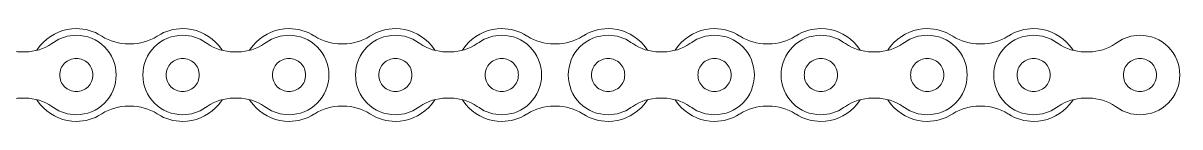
# Model space of a CAD drawing. Header units: millimetres. Extents: x 1246 to 16959, y -13818 to -1371.
# Drawn here: x 13620.7 to 13758.8, y -1505.6 to -1494.4 of the extents above; entities that cross this region are included whole.
import ezdxf

# ---------------------------------------------------------------- set-up
doc = ezdxf.new("R2010")
doc.units = ezdxf.units.MM
doc.header["$LTSCALE"] = 50
doc.layers.add('pio-Roller Chain - Linear', color=7, linetype='Continuous', lineweight=5)

# ---------------------------------------------------------------- blocks, each defined once
blk = doc.blocks.new('obj-04')
at = {"color": 255, "linetype": 'Continuous', "lineweight": 5, "transparency": 33554687}
for points in [[(121.44, 0), (121.55, 1.08), (121.87, 2.13), (122.38, 3.09), (123.07, 3.93), (123.91, 4.62), (124.87, 5.13), (125.92, 5.45), (127, 5.56), (127.39, 5.54), (127.78, 5.5), (128.16, 5.43), (128.54, 5.34), (128.91, 5.22), (129.28, 5.07), (129.63, 4.9), (129.96, 4.7), (130.06, 4.64), (130.42, 4.43), (130.8, 4.24), (131.19, 4.09), (131.58, 3.96), (131.99, 3.85), (132.4, 3.78), (132.82, 3.74), (133.24, 3.72), (133.35, 3.72), (133.46, 3.72), (133.88, 3.74), (134.3, 3.78), (134.71, 3.85), (135.12, 3.96), (135.51, 4.09), (135.9, 4.24), (136.28, 4.43), (136.64, 4.64), (136.74, 4.7), (137.07, 4.9), (137.42, 5.07), (137.79, 5.22), (138.16, 5.34), (138.54, 5.43), (138.92, 5.5), (139.31, 5.54), (139.7, 5.56), (140.78, 5.45), (141.83, 5.13), (142.79, 4.62), (143.63, 3.93), (144.32, 3.09), (144.83, 2.13), (145.15, 1.08), (145.26, 0), (145.15, -1.08), (144.83, -2.13), (144.32, -3.09), (143.63, -3.93), (142.79, -4.62), (141.83, -5.13), (140.78, -5.45), (139.7, -5.56), (139.31, -5.54), (138.92, -5.5), (138.54, -5.43), (138.16, -5.34), (137.79, -5.22), (137.42, -5.07), (137.07, -4.9), (136.74, -4.7), (136.64, -4.64), (136.28, -4.43), (135.9, -4.24), (135.51, -4.09), (135.12, -3.96), (134.71, -3.85), (134.3, -3.78), (133.88, -3.74), (133.46, -3.72), (133.35, -3.72), (133.24, -3.72), (132.82, -3.74), (132.4, -3.78), (131.99, -3.85), (131.58, -3.96), (131.19, -4.09), (130.8, -4.24), (130.42, -4.43), (130.06, -4.64), (129.96, -4.7), (129.63, -4.9), (129.28, -5.07), (128.91, -5.22), (128.54, -5.34), (128.16, -5.43), (127.78, -5.5), (127.39, -5.54), (127, -5.56), (125.92, -5.45), (124.87, -5.13), (123.91, -4.62), (123.07, -3.93), (122.38, -3.09), (121.87, -2.13), (121.55, -1.08)], [(146.84, 0), (146.95, 1.08), (147.27, 2.13), (147.78, 3.09), (148.47, 3.93), (149.31, 4.62), (150.27, 5.13), (151.32, 5.45), (152.4, 5.56), (152.79, 5.54), (153.18, 5.5), (153.56, 5.43), (153.94, 5.34), (154.31, 5.22), (154.68, 5.07), (155.03, 4.9), (155.36, 4.7), (155.46, 4.64), (155.82, 4.43), (156.2, 4.24), (156.59, 4.09), (156.98, 3.96), (157.39, 3.85), (157.8, 3.78), (158.22, 3.74), (158.64, 3.72), (158.75, 3.72), (158.86, 3.72), (159.28, 3.74), (159.7, 3.78), (160.11, 3.85), (160.52, 3.96), (160.91, 4.09), (161.3, 4.24), (161.68, 4.43), (162.04, 4.64), (162.14, 4.7), (162.47, 4.9), (162.82, 5.07), (163.19, 5.22), (163.56, 5.34), (163.94, 5.43), (164.32, 5.5), (164.71, 5.54), (165.1, 5.56), (166.18, 5.45), (167.23, 5.13), (168.19, 4.62), (169.03, 3.93), (169.72, 3.09), (170.23, 2.13), (170.55, 1.08), (170.66, 0), (170.55, -1.08), (170.23, -2.13), (169.72, -3.09), (169.03, -3.93), (168.19, -4.62), (167.23, -5.13), (166.18, -5.45), (165.1, -5.56), (164.71, -5.54), (164.32, -5.5), (163.94, -5.43), (163.56, -5.34), (163.19, -5.22), (162.82, -5.07), (162.47, -4.9), (162.14, -4.7), (162.04, -4.64), (161.68, -4.43), (161.3, -4.24), (160.91, -4.09), (160.52, -3.96), (160.11, -3.85), (159.7, -3.78), (159.28, -3.74), (158.86, -3.72), (158.75, -3.72), (158.64, -3.72), (158.22, -3.74), (157.8, -3.78), (157.39, -3.85), (156.98, -3.96), (156.59, -4.09), (156.2, -4.24), (155.82, -4.43), (155.46, -4.64), (155.36, -4.7), (155.03, -4.9), (154.68, -5.07), (154.31, -5.22), (153.94, -5.34), (153.56, -5.43), (153.18, -5.5), (152.79, -5.54), (152.4, -5.56), (151.32, -5.45), (150.27, -5.13), (149.31, -4.62), (148.47, -3.93), (147.78, -3.09), (147.27, -2.13), (146.95, -1.08)], [(172.24, 0), (172.35, 1.08), (172.67, 2.13), (173.18, 3.09), (173.87, 3.93), (174.71, 4.62), (175.67, 5.13), (176.72, 5.45), (177.8, 5.56), (178.19, 5.54), (178.58, 5.5), (178.96, 5.43), (179.34, 5.34), (179.71, 5.22), (180.08, 5.07), (180.43, 4.9), (180.76, 4.7), (180.86, 4.64), (181.22, 4.43), (181.6, 4.24), (181.99, 4.09), (182.38, 3.96), (182.79, 3.85), (183.2, 3.78), (183.62, 3.74), (184.04, 3.72), (184.15, 3.72), (184.26, 3.72), (184.68, 3.74), (185.1, 3.78), (185.51, 3.85), (185.92, 3.96), (186.31, 4.09), (186.7, 4.24), (187.08, 4.43), (187.44, 4.64), (187.54, 4.7), (187.87, 4.9), (188.22, 5.07), (188.59, 5.22), (188.96, 5.34), (189.34, 5.43), (189.72, 5.5), (190.11, 5.54), (190.5, 5.56), (191.58, 5.45), (192.63, 5.13), (193.59, 4.62), (194.43, 3.93), (195.12, 3.09), (195.63, 2.13), (195.95, 1.08), (196.06, 0), (195.95, -1.08), (195.63, -2.13), (195.12, -3.09), (194.43, -3.93), (193.59, -4.62), (192.63, -5.13), (191.58, -5.45), (190.5, -5.56), (190.11, -5.54), (189.72, -5.5), (189.34, -5.43), (188.96, -5.34), (188.59, -5.22), (188.22, -5.07), (187.87, -4.9), (187.54, -4.7), (187.44, -4.64), (187.08, -4.43), (186.7, -4.24), (186.31, -4.09), (185.92, -3.96), (185.51, -3.85), (185.1, -3.78), (184.68, -3.74), (184.26, -3.72), (184.15, -3.72), (184.04, -3.72), (183.62, -3.74), (183.2, -3.78), (182.79, -3.85), (182.38, -3.96), (181.99, -4.09), (181.6, -4.24), (181.22, -4.43), (180.86, -4.64), (180.76, -4.7), (180.43, -4.9), (180.08, -5.07), (179.71, -5.22), (179.34, -5.34), (178.96, -5.43), (178.58, -5.5), (178.19, -5.54), (177.8, -5.56), (176.72, -5.45), (175.67, -5.13), (174.71, -4.62), (173.87, -3.93), (173.18, -3.09), (172.67, -2.13), (172.35, -1.08)], [(197.64, 0), (197.75, 1.08), (198.07, 2.13), (198.58, 3.09), (199.27, 3.93), (200.11, 4.62), (201.07, 5.13), (202.12, 5.45), (203.2, 5.56), (203.59, 5.54), (203.98, 5.5), (204.36, 5.43), (204.74, 5.34), (205.11, 5.22), (205.48, 5.07), (205.83, 4.9), (206.16, 4.7), (206.26, 4.64), (206.62, 4.43), (207, 4.24), (207.39, 4.09), (207.78, 3.96), (208.19, 3.85), (208.6, 3.78), (209.02, 3.74), (209.44, 3.72), (209.55, 3.72), (209.66, 3.72), (210.08, 3.74), (210.5, 3.78), (210.91, 3.85), (211.32, 3.96), (211.71, 4.09), (212.1, 4.24), (212.48, 4.43), (212.84, 4.64), (212.94, 4.7), (213.27, 4.9), (213.62, 5.07), (213.99, 5.22), (214.36, 5.34), (214.74, 5.43), (215.12, 5.5), (215.51, 5.54), (215.9, 5.56), (216.98, 5.45), (218.03, 5.13), (218.99, 4.62), (219.83, 3.93), (220.52, 3.09), (221.03, 2.13), (221.35, 1.08), (221.46, 0), (221.35, -1.08), (221.03, -2.13), (220.52, -3.09), (219.83, -3.93), (218.99, -4.62), (218.03, -5.13), (216.98, -5.45), (215.9, -5.56), (215.51, -5.54), (215.12, -5.5), (214.74, -5.43), (214.36, -5.34), (213.99, -5.22), (213.62, -5.07), (213.27, -4.9), (212.94, -4.7), (212.84, -4.64), (212.48, -4.43), (212.1, -4.24), (211.71, -4.09), (211.32, -3.96), (210.91, -3.85), (210.5, -3.78), (210.08, -3.74), (209.66, -3.72), (209.55, -3.72), (209.44, -3.72), (209.02, -3.74), (208.6, -3.78), (208.19, -3.85), (207.78, -3.96), (207.39, -4.09), (207, -4.24), (206.62, -4.43), (206.26, -4.64), (206.16, -4.7), (205.83, -4.9), (205.48, -5.07), (205.11, -5.22), (204.74, -5.34), (204.36, -5.43), (203.98, -5.5), (203.59, -5.54), (203.2, -5.56), (202.12, -5.45), (201.07, -5.13), (200.11, -4.62), (199.27, -3.93), (198.58, -3.09), (198.07, -2.13), (197.75, -1.08)], [(223.04, 0), (223.15, 1.08), (223.47, 2.13), (223.98, 3.09), (224.67, 3.93), (225.51, 4.62), (226.47, 5.13), (227.52, 5.45), (228.6, 5.56), (228.99, 5.54), (229.38, 5.5), (229.76, 5.43), (230.14, 5.34), (230.51, 5.22), (230.88, 5.07), (231.23, 4.9), (231.56, 4.7), (231.66, 4.64), (232.02, 4.43), (232.4, 4.24), (232.79, 4.09), (233.18, 3.96), (233.59, 3.85), (234, 3.78), (234.42, 3.74), (234.84, 3.72), (234.95, 3.72), (235.06, 3.72), (235.48, 3.74), (235.9, 3.78), (236.31, 3.85), (236.72, 3.96), (237.11, 4.09), (237.5, 4.24), (237.88, 4.43), (238.24, 4.64), (238.34, 4.7), (238.67, 4.9), (239.02, 5.07), (239.39, 5.22), (239.76, 5.34), (240.14, 5.43), (240.52, 5.5), (240.91, 5.54), (241.3, 5.56), (242.38, 5.45), (243.43, 5.13), (244.39, 4.62), (245.23, 3.93), (245.92, 3.09), (246.43, 2.13), (246.75, 1.08), (246.86, 0), (246.75, -1.08), (246.43, -2.13), (245.92, -3.09), (245.23, -3.93), (244.39, -4.62), (243.43, -5.13), (242.38, -5.45), (241.3, -5.56), (240.91, -5.54), (240.52, -5.5), (240.14, -5.43), (239.76, -5.34), (239.39, -5.22), (239.02, -5.07), (238.67, -4.9), (238.34, -4.7), (238.24, -4.64), (237.88, -4.43), (237.5, -4.24), (237.11, -4.09), (236.72, -3.96), (236.31, -3.85), (235.9, -3.78), (235.48, -3.74), (235.06, -3.72), (234.95, -3.72), (234.84, -3.72), (234.42, -3.74), (234, -3.78), (233.59, -3.85), (233.18, -3.96), (232.79, -4.09), (232.4, -4.24), (232.02, -4.43), (231.66, -4.64), (231.56, -4.7), (231.23, -4.9), (230.88, -5.07), (230.51, -5.22), (230.14, -5.34), (229.76, -5.43), (229.38, -5.5), (228.99, -5.54), (228.6, -5.56), (227.52, -5.45), (226.47, -5.13), (225.51, -4.62), (224.67, -3.93), (223.98, -3.09), (223.47, -2.13), (223.15, -1.08)]]:
    blk.add_wipeout(points, dxfattribs=at).dxf.layer = 'pio-Roller Chain - Linear'
at = {"layer": 'pio-Roller Chain - Linear', "color": 7, "linetype": 'Continuous', "lineweight": 5, "transparency": 33554687, "flags": 128}
for points in [[(121.44, 0, -0.414214), (127, 5.56, -0.141569), (129.96, 4.7), (130.06, 4.64, 0.141569), (133.24, 3.72), (133.46, 3.72, 0.141569), (136.64, 4.64), (136.74, 4.7, -0.141569), (139.7, 5.56, -0.414214), (145.26, 0, -0.414214), (139.7, -5.56, -0.141569), (136.74, -4.7), (136.64, -4.64, 0.141569), (133.46, -3.72), (133.24, -3.72, 0.141569), (130.06, -4.64), (129.96, -4.7, -0.141569), (127, -5.56, -0.414214)], [(146.84, 0, -0.414214), (152.4, 5.56, -0.141569), (155.36, 4.7), (155.46, 4.64, 0.141569), (158.64, 3.72), (158.86, 3.72, 0.141569), (162.04, 4.64), (162.14, 4.7, -0.141569), (165.1, 5.56, -0.414214), (170.66, 0, -0.414214), (165.1, -5.56, -0.141569), (162.14, -4.7), (162.04, -4.64, 0.141569), (158.86, -3.72), (158.64, -3.72, 0.141569), (155.46, -4.64), (155.36, -4.7, -0.141569), (152.4, -5.56, -0.414214)], [(172.24, 0, -0.414214), (177.8, 5.56, -0.141569), (180.76, 4.7), (180.86, 4.64, 0.141569), (184.04, 3.72), (184.26, 3.72, 0.141569), (187.44, 4.64), (187.54, 4.7, -0.141569), (190.5, 5.56, -0.414214), (196.06, 0, -0.414214), (190.5, -5.56, -0.141569), (187.54, -4.7), (187.44, -4.64, 0.141569), (184.26, -3.72), (184.04, -3.72, 0.141569), (180.86, -4.64), (180.76, -4.7, -0.141569), (177.8, -5.56, -0.414214)], [(197.64, 0, -0.414214), (203.2, 5.56, -0.141569), (206.16, 4.7), (206.26, 4.64, 0.141569), (209.44, 3.72), (209.66, 3.72, 0.141569), (212.84, 4.64), (212.94, 4.7, -0.141569), (215.9, 5.56, -0.414214), (221.46, 0, -0.414214), (215.9, -5.56, -0.141569), (212.94, -4.7), (212.84, -4.64, 0.141569), (209.66, -3.72), (209.44, -3.72, 0.141569), (206.26, -4.64), (206.16, -4.7, -0.141569), (203.2, -5.56, -0.414214)], [(223.04, 0, -0.414214), (228.6, 5.56, -0.141569), (231.56, 4.7), (231.66, 4.64, 0.141569), (234.84, 3.72), (235.06, 3.72, 0.141569), (238.24, 4.64), (238.34, 4.7, -0.141569), (241.3, 5.56, -0.414214), (246.86, 0, -0.414214), (241.3, -5.56, -0.141569), (238.34, -4.7), (238.24, -4.64, 0.141569), (235.06, -3.72), (234.84, -3.72, 0.141569), (231.66, -4.64), (231.56, -4.7, -0.141569), (228.6, -5.56, -0.414214)]]:
    blk.add_lwpolyline(points, format="xyb", close=True, dxfattribs=at)
at = {"color": 255, "linetype": 'Continuous', "lineweight": 5, "transparency": 33554687}
for points in [[(109.54, 0), (109.63, 0.93), (109.9, 1.82), (110.34, 2.65), (110.93, 3.37), (111.65, 3.96), (112.48, 4.4), (113.37, 4.67), (114.3, 4.76), (114.66, 4.75), (115.02, 4.71), (115.38, 4.64), (115.73, 4.54), (116.07, 4.42), (116.4, 4.28), (116.72, 4.1), (117.02, 3.91), (117.23, 3.77), (117.58, 3.54), (117.95, 3.34), (118.34, 3.17), (118.74, 3.02), (119.14, 2.91), (119.56, 2.83), (119.98, 2.79), (120.4, 2.77), (120.65, 2.77), (120.9, 2.77), (121.32, 2.79), (121.74, 2.83), (122.16, 2.91), (122.56, 3.02), (122.96, 3.17), (123.35, 3.34), (123.72, 3.54), (124.07, 3.77), (124.28, 3.91), (124.58, 4.1), (124.9, 4.28), (125.23, 4.42), (125.57, 4.54), (125.92, 4.64), (126.28, 4.71), (126.64, 4.75), (127, 4.76), (127.93, 4.67), (128.82, 4.4), (129.65, 3.96), (130.37, 3.37), (130.96, 2.65), (131.4, 1.82), (131.67, 0.93), (131.76, 0), (131.67, -0.93), (131.4, -1.82), (130.96, -2.65), (130.37, -3.37), (129.65, -3.96), (128.82, -4.4), (127.93, -4.67), (127, -4.76), (126.64, -4.75), (126.28, -4.71), (125.92, -4.64), (125.57, -4.54), (125.23, -4.42), (124.9, -4.28), (124.58, -4.1), (124.28, -3.91), (124.07, -3.77), (123.72, -3.54), (123.35, -3.34), (122.96, -3.17), (122.56, -3.02), (122.16, -2.91), (121.74, -2.83), (121.32, -2.79), (120.9, -2.77), (120.65, -2.77), (120.4, -2.77), (119.98, -2.79), (119.56, -2.83), (119.14, -2.91), (118.74, -3.02), (118.34, -3.17), (117.95, -3.34), (117.58, -3.54), (117.23, -3.77), (117.02, -3.91), (116.72, -4.1), (116.4, -4.28), (116.07, -4.42), (115.73, -4.54), (115.38, -4.64), (115.02, -4.71), (114.66, -4.75), (114.3, -4.76), (113.37, -4.67), (112.48, -4.4), (111.65, -3.96), (110.93, -3.37), (110.34, -2.65), (109.9, -1.82), (109.63, -0.93)], [(134.94, 0), (135.03, 0.93), (135.3, 1.82), (135.74, 2.65), (136.33, 3.37), (137.05, 3.96), (137.88, 4.4), (138.77, 4.67), (139.7, 4.76), (140.06, 4.75), (140.42, 4.71), (140.78, 4.64), (141.13, 4.54), (141.47, 4.42), (141.8, 4.28), (142.12, 4.1), (142.42, 3.91), (142.63, 3.77), (142.98, 3.54), (143.35, 3.34), (143.74, 3.17), (144.14, 3.02), (144.54, 2.91), (144.96, 2.83), (145.38, 2.79), (145.8, 2.77), (146.05, 2.77), (146.3, 2.77), (146.72, 2.79), (147.14, 2.83), (147.56, 2.91), (147.96, 3.02), (148.36, 3.17), (148.75, 3.34), (149.12, 3.54), (149.47, 3.77), (149.68, 3.91), (149.98, 4.1), (150.3, 4.28), (150.63, 4.42), (150.97, 4.54), (151.32, 4.64), (151.68, 4.71), (152.04, 4.75), (152.4, 4.76), (153.33, 4.67), (154.22, 4.4), (155.05, 3.96), (155.77, 3.37), (156.36, 2.65), (156.8, 1.82), (157.07, 0.93), (157.16, 0), (157.07, -0.93), (156.8, -1.82), (156.36, -2.65), (155.77, -3.37), (155.05, -3.96), (154.22, -4.4), (153.33, -4.67), (152.4, -4.76), (152.04, -4.75), (151.68, -4.71), (151.32, -4.64), (150.97, -4.54), (150.63, -4.42), (150.3, -4.28), (149.98, -4.1), (149.68, -3.91), (149.47, -3.77), (149.12, -3.54), (148.75, -3.34), (148.36, -3.17), (147.96, -3.02), (147.56, -2.91), (147.14, -2.83), (146.72, -2.79), (146.3, -2.77), (146.05, -2.77), (145.8, -2.77), (145.38, -2.79), (144.96, -2.83), (144.54, -2.91), (144.14, -3.02), (143.74, -3.17), (143.35, -3.34), (142.98, -3.54), (142.63, -3.77), (142.42, -3.91), (142.12, -4.1), (141.8, -4.28), (141.47, -4.42), (141.13, -4.54), (140.78, -4.64), (140.42, -4.71), (140.06, -4.75), (139.7, -4.76), (138.77, -4.67), (137.88, -4.4), (137.05, -3.96), (136.33, -3.37), (135.74, -2.65), (135.3, -1.82), (135.03, -0.93)], [(160.34, 0), (160.43, 0.93), (160.7, 1.82), (161.14, 2.65), (161.73, 3.37), (162.45, 3.96), (163.28, 4.4), (164.17, 4.67), (165.1, 4.76), (165.46, 4.75), (165.82, 4.71), (166.18, 4.64), (166.53, 4.54), (166.87, 4.42), (167.2, 4.28), (167.52, 4.1), (167.82, 3.91), (168.03, 3.77), (168.38, 3.54), (168.75, 3.34), (169.14, 3.17), (169.54, 3.02), (169.94, 2.91), (170.36, 2.83), (170.78, 2.79), (171.2, 2.77), (171.45, 2.77), (171.7, 2.77), (172.12, 2.79), (172.54, 2.83), (172.96, 2.91), (173.36, 3.02), (173.76, 3.17), (174.15, 3.34), (174.52, 3.54), (174.87, 3.77), (175.08, 3.91), (175.38, 4.1), (175.7, 4.28), (176.03, 4.42), (176.37, 4.54), (176.72, 4.64), (177.08, 4.71), (177.44, 4.75), (177.8, 4.76), (178.73, 4.67), (179.62, 4.4), (180.45, 3.96), (181.17, 3.37), (181.76, 2.65), (182.2, 1.82), (182.47, 0.93), (182.56, 0), (182.47, -0.93), (182.2, -1.82), (181.76, -2.65), (181.17, -3.37), (180.45, -3.96), (179.62, -4.4), (178.73, -4.67), (177.8, -4.76), (177.44, -4.75), (177.08, -4.71), (176.72, -4.64), (176.37, -4.54), (176.03, -4.42), (175.7, -4.28), (175.38, -4.1), (175.08, -3.91), (174.87, -3.77), (174.52, -3.54), (174.15, -3.34), (173.76, -3.17), (173.36, -3.02), (172.96, -2.91), (172.54, -2.83), (172.12, -2.79), (171.7, -2.77), (171.45, -2.77), (171.2, -2.77), (170.78, -2.79), (170.36, -2.83), (169.94, -2.91), (169.54, -3.02), (169.14, -3.17), (168.75, -3.34), (168.38, -3.54), (168.03, -3.77), (167.82, -3.91), (167.52, -4.1), (167.2, -4.28), (166.87, -4.42), (166.53, -4.54), (166.18, -4.64), (165.82, -4.71), (165.46, -4.75), (165.1, -4.76), (164.17, -4.67), (163.28, -4.4), (162.45, -3.96), (161.73, -3.37), (161.14, -2.65), (160.7, -1.82), (160.43, -0.93)], [(185.74, 0), (185.83, 0.93), (186.1, 1.82), (186.54, 2.65), (187.13, 3.37), (187.85, 3.96), (188.68, 4.4), (189.57, 4.67), (190.5, 4.76), (190.86, 4.75), (191.22, 4.71), (191.58, 4.64), (191.93, 4.54), (192.27, 4.42), (192.6, 4.28), (192.92, 4.1), (193.22, 3.91), (193.43, 3.77), (193.78, 3.54), (194.15, 3.34), (194.54, 3.17), (194.94, 3.02), (195.34, 2.91), (195.76, 2.83), (196.18, 2.79), (196.6, 2.77), (196.85, 2.77), (197.1, 2.77), (197.52, 2.79), (197.94, 2.83), (198.36, 2.91), (198.76, 3.02), (199.16, 3.17), (199.55, 3.34), (199.92, 3.54), (200.27, 3.77), (200.48, 3.91), (200.78, 4.1), (201.1, 4.28), (201.43, 4.42), (201.77, 4.54), (202.12, 4.64), (202.48, 4.71), (202.84, 4.75), (203.2, 4.76), (204.13, 4.67), (205.02, 4.4), (205.85, 3.96), (206.57, 3.37), (207.16, 2.65), (207.6, 1.82), (207.87, 0.93), (207.96, 0), (207.87, -0.93), (207.6, -1.82), (207.16, -2.65), (206.57, -3.37), (205.85, -3.96), (205.02, -4.4), (204.13, -4.67), (203.2, -4.76), (202.84, -4.75), (202.48, -4.71), (202.12, -4.64), (201.77, -4.54), (201.43, -4.42), (201.1, -4.28), (200.78, -4.1), (200.48, -3.91), (200.27, -3.77), (199.92, -3.54), (199.55, -3.34), (199.16, -3.17), (198.76, -3.02), (198.36, -2.91), (197.94, -2.83), (197.52, -2.79), (197.1, -2.77), (196.85, -2.77), (196.6, -2.77), (196.18, -2.79), (195.76, -2.83), (195.34, -2.91), (194.94, -3.02), (194.54, -3.17), (194.15, -3.34), (193.78, -3.54), (193.43, -3.77), (193.22, -3.91), (192.92, -4.1), (192.6, -4.28), (192.27, -4.42), (191.93, -4.54), (191.58, -4.64), (191.22, -4.71), (190.86, -4.75), (190.5, -4.76), (189.57, -4.67), (188.68, -4.4), (187.85, -3.96), (187.13, -3.37), (186.54, -2.65), (186.1, -1.82), (185.83, -0.93)], [(211.14, 0), (211.23, 0.93), (211.5, 1.82), (211.94, 2.65), (212.53, 3.37), (213.25, 3.96), (214.08, 4.4), (214.97, 4.67), (215.9, 4.76), (216.26, 4.75), (216.62, 4.71), (216.98, 4.64), (217.33, 4.54), (217.67, 4.42), (218, 4.28), (218.32, 4.1), (218.62, 3.91), (218.83, 3.77), (219.18, 3.54), (219.55, 3.34), (219.94, 3.17), (220.34, 3.02), (220.74, 2.91), (221.16, 2.83), (221.58, 2.79), (222, 2.77), (222.25, 2.77), (222.5, 2.77), (222.92, 2.79), (223.34, 2.83), (223.76, 2.91), (224.16, 3.02), (224.56, 3.17), (224.95, 3.34), (225.32, 3.54), (225.67, 3.77), (225.88, 3.91), (226.18, 4.1), (226.5, 4.28), (226.83, 4.42), (227.17, 4.54), (227.52, 4.64), (227.88, 4.71), (228.24, 4.75), (228.6, 4.76), (229.53, 4.67), (230.42, 4.4), (231.25, 3.96), (231.97, 3.37), (232.56, 2.65), (233, 1.82), (233.27, 0.93), (233.36, 0), (233.27, -0.93), (233, -1.82), (232.56, -2.65), (231.97, -3.37), (231.25, -3.96), (230.42, -4.4), (229.53, -4.67), (228.6, -4.76), (228.24, -4.75), (227.88, -4.71), (227.52, -4.64), (227.17, -4.54), (226.83, -4.42), (226.5, -4.28), (226.18, -4.1), (225.88, -3.91), (225.67, -3.77), (225.32, -3.54), (224.95, -3.34), (224.56, -3.17), (224.16, -3.02), (223.76, -2.91), (223.34, -2.83), (222.92, -2.79), (222.5, -2.77), (222.25, -2.77), (222, -2.77), (221.58, -2.79), (221.16, -2.83), (220.74, -2.91), (220.34, -3.02), (219.94, -3.17), (219.55, -3.34), (219.18, -3.54), (218.83, -3.77), (218.62, -3.91), (218.32, -4.1), (218, -4.28), (217.67, -4.42), (217.33, -4.54), (216.98, -4.64), (216.62, -4.71), (216.26, -4.75), (215.9, -4.76), (214.97, -4.67), (214.08, -4.4), (213.25, -3.96), (212.53, -3.37), (211.94, -2.65), (211.5, -1.82), (211.23, -0.93)], [(236.54, 0), (236.63, 0.93), (236.9, 1.82), (237.34, 2.65), (237.93, 3.37), (238.65, 3.96), (239.48, 4.4), (240.37, 4.67), (241.3, 4.76), (241.66, 4.75), (242.02, 4.71), (242.38, 4.64), (242.73, 4.54), (243.07, 4.42), (243.4, 4.28), (243.72, 4.1), (244.02, 3.91), (244.23, 3.77), (244.58, 3.54), (244.95, 3.34), (245.34, 3.17), (245.74, 3.02), (246.14, 2.91), (246.56, 2.83), (246.98, 2.79), (247.4, 2.77), (247.65, 2.77), (247.9, 2.77), (248.32, 2.79), (248.74, 2.83), (249.16, 2.91), (249.56, 3.02), (249.96, 3.17), (250.35, 3.34), (250.72, 3.54), (251.07, 3.77), (251.28, 3.91), (251.58, 4.1), (251.9, 4.28), (252.23, 4.42), (252.57, 4.54), (252.92, 4.64), (253.28, 4.71), (253.64, 4.75), (254, 4.76), (254.93, 4.67), (255.82, 4.4), (256.65, 3.96), (257.37, 3.37), (257.96, 2.65), (258.4, 1.82), (258.67, 0.93), (258.76, 0), (258.67, -0.93), (258.4, -1.82), (257.96, -2.65), (257.37, -3.37), (256.65, -3.96), (255.82, -4.4), (254.93, -4.67), (254, -4.76), (253.64, -4.75), (253.28, -4.71), (252.92, -4.64), (252.57, -4.54), (252.23, -4.42), (251.9, -4.28), (251.58, -4.1), (251.28, -3.91), (251.07, -3.77), (250.72, -3.54), (250.35, -3.34), (249.96, -3.17), (249.56, -3.02), (249.16, -2.91), (248.74, -2.83), (248.32, -2.79), (247.9, -2.77), (247.65, -2.77), (247.4, -2.77), (246.98, -2.79), (246.56, -2.83), (246.14, -2.91), (245.74, -3.02), (245.34, -3.17), (244.95, -3.34), (244.58, -3.54), (244.23, -3.77), (244.02, -3.91), (243.72, -4.1), (243.4, -4.28), (243.07, -4.42), (242.73, -4.54), (242.38, -4.64), (242.02, -4.71), (241.66, -4.75), (241.3, -4.76), (240.37, -4.67), (239.48, -4.4), (238.65, -3.96), (237.93, -3.37), (237.34, -2.65), (236.9, -1.82), (236.63, -0.93)]]:
    blk.add_wipeout(points, dxfattribs=at).dxf.layer = 'pio-Roller Chain - Linear'
at = {"layer": 'pio-Roller Chain - Linear', "color": 7, "linetype": 'Continuous', "lineweight": 5, "transparency": 33554687, "flags": 128}
for points in [[(109.54, 0, -0.414214), (114.3, 4.76, -0.153244), (117.02, 3.91), (117.23, 3.77, 0.153244), (120.4, 2.77), (120.9, 2.77, 0.153244), (124.07, 3.77), (124.28, 3.91, -0.153244), (127, 4.76, -0.414214), (131.76, 0, -0.414214), (127, -4.76, -0.153244), (124.28, -3.91), (124.07, -3.77, 0.153244), (120.9, -2.77), (120.4, -2.77, 0.153244), (117.23, -3.77), (117.02, -3.91, -0.153244), (114.3, -4.76, -0.414214)], [(134.94, 0, -0.414214), (139.7, 4.76, -0.153244), (142.42, 3.91), (142.63, 3.77, 0.153244), (145.8, 2.77), (146.3, 2.77, 0.153244), (149.47, 3.77), (149.68, 3.91, -0.153244), (152.4, 4.76, -0.414214), (157.16, 0, -0.414214), (152.4, -4.76, -0.153244), (149.68, -3.91), (149.47, -3.77, 0.153244), (146.3, -2.77), (145.8, -2.77, 0.153244), (142.63, -3.77), (142.42, -3.91, -0.153244), (139.7, -4.76, -0.414214)], [(160.34, 0, -0.414214), (165.1, 4.76, -0.153244), (167.82, 3.91), (168.03, 3.77, 0.153244), (171.2, 2.77), (171.7, 2.77, 0.153244), (174.87, 3.77), (175.08, 3.91, -0.153244), (177.8, 4.76, -0.414214), (182.56, 0, -0.414214), (177.8, -4.76, -0.153244), (175.08, -3.91), (174.87, -3.77, 0.153244), (171.7, -2.77), (171.2, -2.77, 0.153244), (168.03, -3.77), (167.82, -3.91, -0.153244), (165.1, -4.76, -0.414214)], [(185.74, 0, -0.414214), (190.5, 4.76, -0.153244), (193.22, 3.91), (193.43, 3.77, 0.153244), (196.6, 2.77), (197.1, 2.77, 0.153244), (200.27, 3.77), (200.48, 3.91, -0.153244), (203.2, 4.76, -0.414214), (207.96, 0, -0.414214), (203.2, -4.76, -0.153244), (200.48, -3.91), (200.27, -3.77, 0.153244), (197.1, -2.77), (196.6, -2.77, 0.153244), (193.43, -3.77), (193.22, -3.91, -0.153244), (190.5, -4.76, -0.414214)], [(211.14, 0, -0.414214), (215.9, 4.76, -0.153244), (218.62, 3.91), (218.83, 3.77, 0.153244), (222, 2.77), (222.5, 2.77, 0.153244), (225.67, 3.77), (225.88, 3.91, -0.153244), (228.6, 4.76, -0.414214), (233.36, 0, -0.414214), (228.6, -4.76, -0.153244), (225.88, -3.91), (225.67, -3.77, 0.153244), (222.5, -2.77), (222, -2.77, 0.153244), (218.83, -3.77), (218.62, -3.91, -0.153244), (215.9, -4.76, -0.414214)], [(236.54, 0, -0.414214), (241.3, 4.76, -0.153244), (244.02, 3.91), (244.23, 3.77, 0.153244), (247.4, 2.77), (247.9, 2.77, 0.153244), (251.07, 3.77), (251.28, 3.91, -0.153244), (254, 4.76, -0.414214), (258.76, 0, -0.414214), (254, -4.76, -0.153244), (251.28, -3.91), (251.07, -3.77, 0.153244), (247.9, -2.77), (247.4, -2.77, 0.153244), (244.23, -3.77), (244.02, -3.91, -0.153244), (241.3, -4.76, -0.414214)]]:
    blk.add_lwpolyline(points, format="xyb", close=True, dxfattribs=at)
at = {"color": 255, "linetype": 'Continuous', "lineweight": 5, "transparency": 33554687}
for points in [[(128.98, 0), (128.97, -0.19), (128.94, -0.39), (128.9, -0.58), (128.83, -0.76), (128.75, -0.93), (128.65, -1.1), (128.53, -1.26), (128.4, -1.4), (128.26, -1.53), (128.1, -1.65), (127.93, -1.75), (127.76, -1.83), (127.58, -1.9), (127.39, -1.94), (127.19, -1.97), (127, -1.98), (126.81, -1.97), (126.61, -1.94), (126.42, -1.9), (126.24, -1.83), (126.07, -1.75), (125.9, -1.65), (125.74, -1.53), (125.6, -1.4), (125.47, -1.26), (125.35, -1.1), (125.25, -0.93), (125.17, -0.76), (125.1, -0.58), (125.06, -0.39), (125.03, -0.19), (125.02, 0), (125.03, 0.19), (125.06, 0.39), (125.1, 0.58), (125.17, 0.76), (125.25, 0.93), (125.35, 1.1), (125.47, 1.26), (125.6, 1.4), (125.74, 1.53), (125.9, 1.65), (126.07, 1.75), (126.24, 1.83), (126.42, 1.9), (126.61, 1.94), (126.81, 1.97), (127, 1.98), (127.19, 1.97), (127.39, 1.94), (127.58, 1.9), (127.76, 1.83), (127.93, 1.75), (128.1, 1.65), (128.26, 1.53), (128.4, 1.4), (128.53, 1.26), (128.65, 1.1), (128.75, 0.93), (128.83, 0.76), (128.9, 0.58), (128.94, 0.39), (128.97, 0.19)], [(141.68, 0), (141.67, -0.19), (141.64, -0.39), (141.6, -0.58), (141.53, -0.76), (141.45, -0.93), (141.35, -1.1), (141.23, -1.26), (141.1, -1.4), (140.96, -1.53), (140.8, -1.65), (140.63, -1.75), (140.46, -1.83), (140.28, -1.9), (140.09, -1.94), (139.89, -1.97), (139.7, -1.98), (139.51, -1.97), (139.31, -1.94), (139.12, -1.9), (138.94, -1.83), (138.77, -1.75), (138.6, -1.65), (138.44, -1.53), (138.3, -1.4), (138.17, -1.26), (138.05, -1.1), (137.95, -0.93), (137.87, -0.76), (137.8, -0.58), (137.76, -0.39), (137.73, -0.19), (137.72, 0), (137.73, 0.19), (137.76, 0.39), (137.8, 0.58), (137.87, 0.76), (137.95, 0.93), (138.05, 1.1), (138.17, 1.26), (138.3, 1.4), (138.44, 1.53), (138.6, 1.65), (138.77, 1.75), (138.94, 1.83), (139.12, 1.9), (139.31, 1.94), (139.51, 1.97), (139.7, 1.98), (139.89, 1.97), (140.09, 1.94), (140.28, 1.9), (140.46, 1.83), (140.63, 1.75), (140.8, 1.65), (140.96, 1.53), (141.1, 1.4), (141.23, 1.26), (141.35, 1.1), (141.45, 0.93), (141.53, 0.76), (141.6, 0.58), (141.64, 0.39), (141.67, 0.19)], [(154.38, 0), (154.37, -0.19), (154.34, -0.39), (154.3, -0.58), (154.23, -0.76), (154.15, -0.93), (154.05, -1.1), (153.93, -1.26), (153.8, -1.4), (153.66, -1.53), (153.5, -1.65), (153.33, -1.75), (153.16, -1.83), (152.98, -1.9), (152.79, -1.94), (152.59, -1.97), (152.4, -1.98), (152.21, -1.97), (152.01, -1.94), (151.82, -1.9), (151.64, -1.83), (151.47, -1.75), (151.3, -1.65), (151.14, -1.53), (151, -1.4), (150.87, -1.26), (150.75, -1.1), (150.65, -0.93), (150.57, -0.76), (150.5, -0.58), (150.46, -0.39), (150.43, -0.19), (150.42, 0), (150.43, 0.19), (150.46, 0.39), (150.5, 0.58), (150.57, 0.76), (150.65, 0.93), (150.75, 1.1), (150.87, 1.26), (151, 1.4), (151.14, 1.53), (151.3, 1.65), (151.47, 1.75), (151.64, 1.83), (151.82, 1.9), (152.01, 1.94), (152.21, 1.97), (152.4, 1.98), (152.59, 1.97), (152.79, 1.94), (152.98, 1.9), (153.16, 1.83), (153.33, 1.75), (153.5, 1.65), (153.66, 1.53), (153.8, 1.4), (153.93, 1.26), (154.05, 1.1), (154.15, 0.93), (154.23, 0.76), (154.3, 0.58), (154.34, 0.39), (154.37, 0.19)], [(167.08, 0), (167.07, -0.19), (167.04, -0.39), (167, -0.58), (166.93, -0.76), (166.85, -0.93), (166.75, -1.1), (166.63, -1.26), (166.5, -1.4), (166.36, -1.53), (166.2, -1.65), (166.03, -1.75), (165.86, -1.83), (165.68, -1.9), (165.49, -1.94), (165.29, -1.97), (165.1, -1.98), (164.91, -1.97), (164.71, -1.94), (164.52, -1.9), (164.34, -1.83), (164.17, -1.75), (164, -1.65), (163.84, -1.53), (163.7, -1.4), (163.57, -1.26), (163.45, -1.1), (163.35, -0.93), (163.27, -0.76), (163.2, -0.58), (163.16, -0.39), (163.13, -0.19), (163.12, 0), (163.13, 0.19), (163.16, 0.39), (163.2, 0.58), (163.27, 0.76), (163.35, 0.93), (163.45, 1.1), (163.57, 1.26), (163.7, 1.4), (163.84, 1.53), (164, 1.65), (164.17, 1.75), (164.34, 1.83), (164.52, 1.9), (164.71, 1.94), (164.91, 1.97), (165.1, 1.98), (165.29, 1.97), (165.49, 1.94), (165.68, 1.9), (165.86, 1.83), (166.03, 1.75), (166.2, 1.65), (166.36, 1.53), (166.5, 1.4), (166.63, 1.26), (166.75, 1.1), (166.85, 0.93), (166.93, 0.76), (167, 0.58), (167.04, 0.39), (167.07, 0.19)], [(179.78, 0), (179.77, -0.19), (179.74, -0.39), (179.7, -0.58), (179.63, -0.76), (179.55, -0.93), (179.45, -1.1), (179.33, -1.26), (179.2, -1.4), (179.06, -1.53), (178.9, -1.65), (178.73, -1.75), (178.56, -1.83), (178.38, -1.9), (178.19, -1.94), (177.99, -1.97), (177.8, -1.98), (177.61, -1.97), (177.41, -1.94), (177.22, -1.9), (177.04, -1.83), (176.87, -1.75), (176.7, -1.65), (176.54, -1.53), (176.4, -1.4), (176.27, -1.26), (176.15, -1.1), (176.05, -0.93), (175.97, -0.76), (175.9, -0.58), (175.86, -0.39), (175.83, -0.19), (175.82, 0), (175.83, 0.19), (175.86, 0.39), (175.9, 0.58), (175.97, 0.76), (176.05, 0.93), (176.15, 1.1), (176.27, 1.26), (176.4, 1.4), (176.54, 1.53), (176.7, 1.65), (176.87, 1.75), (177.04, 1.83), (177.22, 1.9), (177.41, 1.94), (177.61, 1.97), (177.8, 1.98), (177.99, 1.97), (178.19, 1.94), (178.38, 1.9), (178.56, 1.83), (178.73, 1.75), (178.9, 1.65), (179.06, 1.53), (179.2, 1.4), (179.33, 1.26), (179.45, 1.1), (179.55, 0.93), (179.63, 0.76), (179.7, 0.58), (179.74, 0.39), (179.77, 0.19)], [(192.48, 0), (192.47, -0.19), (192.44, -0.39), (192.4, -0.58), (192.33, -0.76), (192.25, -0.93), (192.15, -1.1), (192.03, -1.26), (191.9, -1.4), (191.76, -1.53), (191.6, -1.65), (191.43, -1.75), (191.26, -1.83), (191.08, -1.9), (190.89, -1.94), (190.69, -1.97), (190.5, -1.98), (190.31, -1.97), (190.11, -1.94), (189.92, -1.9), (189.74, -1.83), (189.57, -1.75), (189.4, -1.65), (189.24, -1.53), (189.1, -1.4), (188.97, -1.26), (188.85, -1.1), (188.75, -0.93), (188.67, -0.76), (188.6, -0.58), (188.56, -0.39), (188.53, -0.19), (188.52, 0), (188.53, 0.19), (188.56, 0.39), (188.6, 0.58), (188.67, 0.76), (188.75, 0.93), (188.85, 1.1), (188.97, 1.26), (189.1, 1.4), (189.24, 1.53), (189.4, 1.65), (189.57, 1.75), (189.74, 1.83), (189.92, 1.9), (190.11, 1.94), (190.31, 1.97), (190.5, 1.98), (190.69, 1.97), (190.89, 1.94), (191.08, 1.9), (191.26, 1.83), (191.43, 1.75), (191.6, 1.65), (191.76, 1.53), (191.9, 1.4), (192.03, 1.26), (192.15, 1.1), (192.25, 0.93), (192.33, 0.76), (192.4, 0.58), (192.44, 0.39), (192.47, 0.19)], [(205.18, 0), (205.17, -0.19), (205.14, -0.39), (205.1, -0.58), (205.03, -0.76), (204.95, -0.93), (204.85, -1.1), (204.73, -1.26), (204.6, -1.4), (204.46, -1.53), (204.3, -1.65), (204.13, -1.75), (203.96, -1.83), (203.78, -1.9), (203.59, -1.94), (203.39, -1.97), (203.2, -1.98), (203.01, -1.97), (202.81, -1.94), (202.62, -1.9), (202.44, -1.83), (202.27, -1.75), (202.1, -1.65), (201.94, -1.53), (201.8, -1.4), (201.67, -1.26), (201.55, -1.1), (201.45, -0.93), (201.37, -0.76), (201.3, -0.58), (201.26, -0.39), (201.23, -0.19), (201.22, 0), (201.23, 0.19), (201.26, 0.39), (201.3, 0.58), (201.37, 0.76), (201.45, 0.93), (201.55, 1.1), (201.67, 1.26), (201.8, 1.4), (201.94, 1.53), (202.1, 1.65), (202.27, 1.75), (202.44, 1.83), (202.62, 1.9), (202.81, 1.94), (203.01, 1.97), (203.2, 1.98), (203.39, 1.97), (203.59, 1.94), (203.78, 1.9), (203.96, 1.83), (204.13, 1.75), (204.3, 1.65), (204.46, 1.53), (204.6, 1.4), (204.73, 1.26), (204.85, 1.1), (204.95, 0.93), (205.03, 0.76), (205.1, 0.58), (205.14, 0.39), (205.17, 0.19)], [(217.88, 0), (217.87, -0.19), (217.84, -0.39), (217.8, -0.58), (217.73, -0.76), (217.65, -0.93), (217.55, -1.1), (217.43, -1.26), (217.3, -1.4), (217.16, -1.53), (217, -1.65), (216.83, -1.75), (216.66, -1.83), (216.48, -1.9), (216.29, -1.94), (216.09, -1.97), (215.9, -1.98), (215.71, -1.97), (215.51, -1.94), (215.32, -1.9), (215.14, -1.83), (214.97, -1.75), (214.8, -1.65), (214.64, -1.53), (214.5, -1.4), (214.37, -1.26), (214.25, -1.1), (214.15, -0.93), (214.07, -0.76), (214, -0.58), (213.96, -0.39), (213.93, -0.19), (213.92, 0), (213.93, 0.19), (213.96, 0.39), (214, 0.58), (214.07, 0.76), (214.15, 0.93), (214.25, 1.1), (214.37, 1.26), (214.5, 1.4), (214.64, 1.53), (214.8, 1.65), (214.97, 1.75), (215.14, 1.83), (215.32, 1.9), (215.51, 1.94), (215.71, 1.97), (215.9, 1.98), (216.09, 1.97), (216.29, 1.94), (216.48, 1.9), (216.66, 1.83), (216.83, 1.75), (217, 1.65), (217.16, 1.53), (217.3, 1.4), (217.43, 1.26), (217.55, 1.1), (217.65, 0.93), (217.73, 0.76), (217.8, 0.58), (217.84, 0.39), (217.87, 0.19)], [(230.58, 0), (230.57, -0.19), (230.54, -0.39), (230.5, -0.58), (230.43, -0.76), (230.35, -0.93), (230.25, -1.1), (230.13, -1.26), (230, -1.4), (229.86, -1.53), (229.7, -1.65), (229.53, -1.75), (229.36, -1.83), (229.18, -1.9), (228.99, -1.94), (228.79, -1.97), (228.6, -1.98), (228.41, -1.97), (228.21, -1.94), (228.02, -1.9), (227.84, -1.83), (227.67, -1.75), (227.5, -1.65), (227.34, -1.53), (227.2, -1.4), (227.07, -1.26), (226.95, -1.1), (226.85, -0.93), (226.77, -0.76), (226.7, -0.58), (226.66, -0.39), (226.63, -0.19), (226.62, 0), (226.63, 0.19), (226.66, 0.39), (226.7, 0.58), (226.77, 0.76), (226.85, 0.93), (226.95, 1.1), (227.07, 1.26), (227.2, 1.4), (227.34, 1.53), (227.5, 1.65), (227.67, 1.75), (227.84, 1.83), (228.02, 1.9), (228.21, 1.94), (228.41, 1.97), (228.6, 1.98), (228.79, 1.97), (228.99, 1.94), (229.18, 1.9), (229.36, 1.83), (229.53, 1.75), (229.7, 1.65), (229.86, 1.53), (230, 1.4), (230.13, 1.26), (230.25, 1.1), (230.35, 0.93), (230.43, 0.76), (230.5, 0.58), (230.54, 0.39), (230.57, 0.19)], [(243.28, 0), (243.27, -0.19), (243.24, -0.39), (243.2, -0.58), (243.13, -0.76), (243.05, -0.93), (242.95, -1.1), (242.83, -1.26), (242.7, -1.4), (242.56, -1.53), (242.4, -1.65), (242.23, -1.75), (242.06, -1.83), (241.88, -1.9), (241.69, -1.94), (241.49, -1.97), (241.3, -1.98), (241.11, -1.97), (240.91, -1.94), (240.72, -1.9), (240.54, -1.83), (240.37, -1.75), (240.2, -1.65), (240.04, -1.53), (239.9, -1.4), (239.77, -1.26), (239.65, -1.1), (239.55, -0.93), (239.47, -0.76), (239.4, -0.58), (239.36, -0.39), (239.33, -0.19), (239.32, 0), (239.33, 0.19), (239.36, 0.39), (239.4, 0.58), (239.47, 0.76), (239.55, 0.93), (239.65, 1.1), (239.77, 1.26), (239.9, 1.4), (240.04, 1.53), (240.2, 1.65), (240.37, 1.75), (240.54, 1.83), (240.72, 1.9), (240.91, 1.94), (241.11, 1.97), (241.3, 1.98), (241.49, 1.97), (241.69, 1.94), (241.88, 1.9), (242.06, 1.83), (242.23, 1.75), (242.4, 1.65), (242.56, 1.53), (242.7, 1.4), (242.83, 1.26), (242.95, 1.1), (243.05, 0.93), (243.13, 0.76), (243.2, 0.58), (243.24, 0.39), (243.27, 0.19)], [(255.98, 0), (255.97, -0.19), (255.94, -0.39), (255.9, -0.58), (255.83, -0.76), (255.75, -0.93), (255.65, -1.1), (255.53, -1.26), (255.4, -1.4), (255.26, -1.53), (255.1, -1.65), (254.93, -1.75), (254.76, -1.83), (254.58, -1.9), (254.39, -1.94), (254.19, -1.97), (254, -1.98), (253.81, -1.97), (253.61, -1.94), (253.42, -1.9), (253.24, -1.83), (253.07, -1.75), (252.9, -1.65), (252.74, -1.53), (252.6, -1.4), (252.47, -1.26), (252.35, -1.1), (252.25, -0.93), (252.17, -0.76), (252.1, -0.58), (252.06, -0.39), (252.03, -0.19), (252.02, 0), (252.03, 0.19), (252.06, 0.39), (252.1, 0.58), (252.17, 0.76), (252.25, 0.93), (252.35, 1.1), (252.47, 1.26), (252.6, 1.4), (252.74, 1.53), (252.9, 1.65), (253.07, 1.75), (253.24, 1.83), (253.42, 1.9), (253.61, 1.94), (253.81, 1.97), (254, 1.98), (254.19, 1.97), (254.39, 1.94), (254.58, 1.9), (254.76, 1.83), (254.93, 1.75), (255.1, 1.65), (255.26, 1.53), (255.4, 1.4), (255.53, 1.26), (255.65, 1.1), (255.75, 0.93), (255.83, 0.76), (255.9, 0.58), (255.94, 0.39), (255.97, 0.19)]]:
    blk.add_wipeout(points, dxfattribs=at).dxf.layer = 'pio-Roller Chain - Linear'
at = {"layer": 'pio-Roller Chain - Linear', "color": 7, "linetype": 'Continuous', "lineweight": 5, "transparency": 33554687, "flags": 128}
for points in [[(128.98, 0), (128.97, -0.19), (128.94, -0.39), (128.9, -0.58), (128.83, -0.76), (128.75, -0.93), (128.65, -1.1), (128.53, -1.26), (128.4, -1.4), (128.26, -1.53), (128.1, -1.65), (127.93, -1.75), (127.76, -1.83), (127.58, -1.9), (127.39, -1.94), (127.19, -1.97), (127, -1.98), (126.81, -1.97), (126.61, -1.94), (126.42, -1.9), (126.24, -1.83), (126.07, -1.75), (125.9, -1.65), (125.74, -1.53), (125.6, -1.4), (125.47, -1.26), (125.35, -1.1), (125.25, -0.93), (125.17, -0.76), (125.1, -0.58), (125.06, -0.39), (125.03, -0.19), (125.02, 0), (125.03, 0.19), (125.06, 0.39), (125.1, 0.58), (125.17, 0.76), (125.25, 0.93), (125.35, 1.1), (125.47, 1.26), (125.6, 1.4), (125.74, 1.53), (125.9, 1.65), (126.07, 1.75), (126.24, 1.83), (126.42, 1.9), (126.61, 1.94), (126.81, 1.97), (127, 1.98), (127.19, 1.97), (127.39, 1.94), (127.58, 1.9), (127.76, 1.83), (127.93, 1.75), (128.1, 1.65), (128.26, 1.53), (128.4, 1.4), (128.53, 1.26), (128.65, 1.1), (128.75, 0.93), (128.83, 0.76), (128.9, 0.58), (128.94, 0.39), (128.97, 0.19)], [(141.68, 0), (141.67, -0.19), (141.64, -0.39), (141.6, -0.58), (141.53, -0.76), (141.45, -0.93), (141.35, -1.1), (141.23, -1.26), (141.1, -1.4), (140.96, -1.53), (140.8, -1.65), (140.63, -1.75), (140.46, -1.83), (140.28, -1.9), (140.09, -1.94), (139.89, -1.97), (139.7, -1.98), (139.51, -1.97), (139.31, -1.94), (139.12, -1.9), (138.94, -1.83), (138.77, -1.75), (138.6, -1.65), (138.44, -1.53), (138.3, -1.4), (138.17, -1.26), (138.05, -1.1), (137.95, -0.93), (137.87, -0.76), (137.8, -0.58), (137.76, -0.39), (137.73, -0.19), (137.72, 0), (137.73, 0.19), (137.76, 0.39), (137.8, 0.58), (137.87, 0.76), (137.95, 0.93), (138.05, 1.1), (138.17, 1.26), (138.3, 1.4), (138.44, 1.53), (138.6, 1.65), (138.77, 1.75), (138.94, 1.83), (139.12, 1.9), (139.31, 1.94), (139.51, 1.97), (139.7, 1.98), (139.89, 1.97), (140.09, 1.94), (140.28, 1.9), (140.46, 1.83), (140.63, 1.75), (140.8, 1.65), (140.96, 1.53), (141.1, 1.4), (141.23, 1.26), (141.35, 1.1), (141.45, 0.93), (141.53, 0.76), (141.6, 0.58), (141.64, 0.39), (141.67, 0.19)], [(154.38, 0), (154.37, -0.19), (154.34, -0.39), (154.3, -0.58), (154.23, -0.76), (154.15, -0.93), (154.05, -1.1), (153.93, -1.26), (153.8, -1.4), (153.66, -1.53), (153.5, -1.65), (153.33, -1.75), (153.16, -1.83), (152.98, -1.9), (152.79, -1.94), (152.59, -1.97), (152.4, -1.98), (152.21, -1.97), (152.01, -1.94), (151.82, -1.9), (151.64, -1.83), (151.47, -1.75), (151.3, -1.65), (151.14, -1.53), (151, -1.4), (150.87, -1.26), (150.75, -1.1), (150.65, -0.93), (150.57, -0.76), (150.5, -0.58), (150.46, -0.39), (150.43, -0.19), (150.42, 0), (150.43, 0.19), (150.46, 0.39), (150.5, 0.58), (150.57, 0.76), (150.65, 0.93), (150.75, 1.1), (150.87, 1.26), (151, 1.4), (151.14, 1.53), (151.3, 1.65), (151.47, 1.75), (151.64, 1.83), (151.82, 1.9), (152.01, 1.94), (152.21, 1.97), (152.4, 1.98), (152.59, 1.97), (152.79, 1.94), (152.98, 1.9), (153.16, 1.83), (153.33, 1.75), (153.5, 1.65), (153.66, 1.53), (153.8, 1.4), (153.93, 1.26), (154.05, 1.1), (154.15, 0.93), (154.23, 0.76), (154.3, 0.58), (154.34, 0.39), (154.37, 0.19)], [(167.08, 0), (167.07, -0.19), (167.04, -0.39), (167, -0.58), (166.93, -0.76), (166.85, -0.93), (166.75, -1.1), (166.63, -1.26), (166.5, -1.4), (166.36, -1.53), (166.2, -1.65), (166.03, -1.75), (165.86, -1.83), (165.68, -1.9), (165.49, -1.94), (165.29, -1.97), (165.1, -1.98), (164.91, -1.97), (164.71, -1.94), (164.52, -1.9), (164.34, -1.83), (164.17, -1.75), (164, -1.65), (163.84, -1.53), (163.7, -1.4), (163.57, -1.26), (163.45, -1.1), (163.35, -0.93), (163.27, -0.76), (163.2, -0.58), (163.16, -0.39), (163.13, -0.19), (163.12, 0), (163.13, 0.19), (163.16, 0.39), (163.2, 0.58), (163.27, 0.76), (163.35, 0.93), (163.45, 1.1), (163.57, 1.26), (163.7, 1.4), (163.84, 1.53), (164, 1.65), (164.17, 1.75), (164.34, 1.83), (164.52, 1.9), (164.71, 1.94), (164.91, 1.97), (165.1, 1.98), (165.29, 1.97), (165.49, 1.94), (165.68, 1.9), (165.86, 1.83), (166.03, 1.75), (166.2, 1.65), (166.36, 1.53), (166.5, 1.4), (166.63, 1.26), (166.75, 1.1), (166.85, 0.93), (166.93, 0.76), (167, 0.58), (167.04, 0.39), (167.07, 0.19)], [(179.78, 0), (179.77, -0.19), (179.74, -0.39), (179.7, -0.58), (179.63, -0.76), (179.55, -0.93), (179.45, -1.1), (179.33, -1.26), (179.2, -1.4), (179.06, -1.53), (178.9, -1.65), (178.73, -1.75), (178.56, -1.83), (178.38, -1.9), (178.19, -1.94), (177.99, -1.97), (177.8, -1.98), (177.61, -1.97), (177.41, -1.94), (177.22, -1.9), (177.04, -1.83), (176.87, -1.75), (176.7, -1.65), (176.54, -1.53), (176.4, -1.4), (176.27, -1.26), (176.15, -1.1), (176.05, -0.93), (175.97, -0.76), (175.9, -0.58), (175.86, -0.39), (175.83, -0.19), (175.82, 0), (175.83, 0.19), (175.86, 0.39), (175.9, 0.58), (175.97, 0.76), (176.05, 0.93), (176.15, 1.1), (176.27, 1.26), (176.4, 1.4), (176.54, 1.53), (176.7, 1.65), (176.87, 1.75), (177.04, 1.83), (177.22, 1.9), (177.41, 1.94), (177.61, 1.97), (177.8, 1.98), (177.99, 1.97), (178.19, 1.94), (178.38, 1.9), (178.56, 1.83), (178.73, 1.75), (178.9, 1.65), (179.06, 1.53), (179.2, 1.4), (179.33, 1.26), (179.45, 1.1), (179.55, 0.93), (179.63, 0.76), (179.7, 0.58), (179.74, 0.39), (179.77, 0.19)], [(192.48, 0), (192.47, -0.19), (192.44, -0.39), (192.4, -0.58), (192.33, -0.76), (192.25, -0.93), (192.15, -1.1), (192.03, -1.26), (191.9, -1.4), (191.76, -1.53), (191.6, -1.65), (191.43, -1.75), (191.26, -1.83), (191.08, -1.9), (190.89, -1.94), (190.69, -1.97), (190.5, -1.98), (190.31, -1.97), (190.11, -1.94), (189.92, -1.9), (189.74, -1.83), (189.57, -1.75), (189.4, -1.65), (189.24, -1.53), (189.1, -1.4), (188.97, -1.26), (188.85, -1.1), (188.75, -0.93), (188.67, -0.76), (188.6, -0.58), (188.56, -0.39), (188.53, -0.19), (188.52, 0), (188.53, 0.19), (188.56, 0.39), (188.6, 0.58), (188.67, 0.76), (188.75, 0.93), (188.85, 1.1), (188.97, 1.26), (189.1, 1.4), (189.24, 1.53), (189.4, 1.65), (189.57, 1.75), (189.74, 1.83), (189.92, 1.9), (190.11, 1.94), (190.31, 1.97), (190.5, 1.98), (190.69, 1.97), (190.89, 1.94), (191.08, 1.9), (191.26, 1.83), (191.43, 1.75), (191.6, 1.65), (191.76, 1.53), (191.9, 1.4), (192.03, 1.26), (192.15, 1.1), (192.25, 0.93), (192.33, 0.76), (192.4, 0.58), (192.44, 0.39), (192.47, 0.19)], [(205.18, 0), (205.17, -0.19), (205.14, -0.39), (205.1, -0.58), (205.03, -0.76), (204.95, -0.93), (204.85, -1.1), (204.73, -1.26), (204.6, -1.4), (204.46, -1.53), (204.3, -1.65), (204.13, -1.75), (203.96, -1.83), (203.78, -1.9), (203.59, -1.94), (203.39, -1.97), (203.2, -1.98), (203.01, -1.97), (202.81, -1.94), (202.62, -1.9), (202.44, -1.83), (202.27, -1.75), (202.1, -1.65), (201.94, -1.53), (201.8, -1.4), (201.67, -1.26), (201.55, -1.1), (201.45, -0.93), (201.37, -0.76), (201.3, -0.58), (201.26, -0.39), (201.23, -0.19), (201.22, 0), (201.23, 0.19), (201.26, 0.39), (201.3, 0.58), (201.37, 0.76), (201.45, 0.93), (201.55, 1.1), (201.67, 1.26), (201.8, 1.4), (201.94, 1.53), (202.1, 1.65), (202.27, 1.75), (202.44, 1.83), (202.62, 1.9), (202.81, 1.94), (203.01, 1.97), (203.2, 1.98), (203.39, 1.97), (203.59, 1.94), (203.78, 1.9), (203.96, 1.83), (204.13, 1.75), (204.3, 1.65), (204.46, 1.53), (204.6, 1.4), (204.73, 1.26), (204.85, 1.1), (204.95, 0.93), (205.03, 0.76), (205.1, 0.58), (205.14, 0.39), (205.17, 0.19)], [(217.88, 0), (217.87, -0.19), (217.84, -0.39), (217.8, -0.58), (217.73, -0.76), (217.65, -0.93), (217.55, -1.1), (217.43, -1.26), (217.3, -1.4), (217.16, -1.53), (217, -1.65), (216.83, -1.75), (216.66, -1.83), (216.48, -1.9), (216.29, -1.94), (216.09, -1.97), (215.9, -1.98), (215.71, -1.97), (215.51, -1.94), (215.32, -1.9), (215.14, -1.83), (214.97, -1.75), (214.8, -1.65), (214.64, -1.53), (214.5, -1.4), (214.37, -1.26), (214.25, -1.1), (214.15, -0.93), (214.07, -0.76), (214, -0.58), (213.96, -0.39), (213.93, -0.19), (213.92, 0), (213.93, 0.19), (213.96, 0.39), (214, 0.58), (214.07, 0.76), (214.15, 0.93), (214.25, 1.1), (214.37, 1.26), (214.5, 1.4), (214.64, 1.53), (214.8, 1.65), (214.97, 1.75), (215.14, 1.83), (215.32, 1.9), (215.51, 1.94), (215.71, 1.97), (215.9, 1.98), (216.09, 1.97), (216.29, 1.94), (216.48, 1.9), (216.66, 1.83), (216.83, 1.75), (217, 1.65), (217.16, 1.53), (217.3, 1.4), (217.43, 1.26), (217.55, 1.1), (217.65, 0.93), (217.73, 0.76), (217.8, 0.58), (217.84, 0.39), (217.87, 0.19)], [(230.58, 0), (230.57, -0.19), (230.54, -0.39), (230.5, -0.58), (230.43, -0.76), (230.35, -0.93), (230.25, -1.1), (230.13, -1.26), (230, -1.4), (229.86, -1.53), (229.7, -1.65), (229.53, -1.75), (229.36, -1.83), (229.18, -1.9), (228.99, -1.94), (228.79, -1.97), (228.6, -1.98), (228.41, -1.97), (228.21, -1.94), (228.02, -1.9), (227.84, -1.83), (227.67, -1.75), (227.5, -1.65), (227.34, -1.53), (227.2, -1.4), (227.07, -1.26), (226.95, -1.1), (226.85, -0.93), (226.77, -0.76), (226.7, -0.58), (226.66, -0.39), (226.63, -0.19), (226.62, 0), (226.63, 0.19), (226.66, 0.39), (226.7, 0.58), (226.77, 0.76), (226.85, 0.93), (226.95, 1.1), (227.07, 1.26), (227.2, 1.4), (227.34, 1.53), (227.5, 1.65), (227.67, 1.75), (227.84, 1.83), (228.02, 1.9), (228.21, 1.94), (228.41, 1.97), (228.6, 1.98), (228.79, 1.97), (228.99, 1.94), (229.18, 1.9), (229.36, 1.83), (229.53, 1.75), (229.7, 1.65), (229.86, 1.53), (230, 1.4), (230.13, 1.26), (230.25, 1.1), (230.35, 0.93), (230.43, 0.76), (230.5, 0.58), (230.54, 0.39), (230.57, 0.19)], [(243.28, 0), (243.27, -0.19), (243.24, -0.39), (243.2, -0.58), (243.13, -0.76), (243.05, -0.93), (242.95, -1.1), (242.83, -1.26), (242.7, -1.4), (242.56, -1.53), (242.4, -1.65), (242.23, -1.75), (242.06, -1.83), (241.88, -1.9), (241.69, -1.94), (241.49, -1.97), (241.3, -1.98), (241.11, -1.97), (240.91, -1.94), (240.72, -1.9), (240.54, -1.83), (240.37, -1.75), (240.2, -1.65), (240.04, -1.53), (239.9, -1.4), (239.77, -1.26), (239.65, -1.1), (239.55, -0.93), (239.47, -0.76), (239.4, -0.58), (239.36, -0.39), (239.33, -0.19), (239.32, 0), (239.33, 0.19), (239.36, 0.39), (239.4, 0.58), (239.47, 0.76), (239.55, 0.93), (239.65, 1.1), (239.77, 1.26), (239.9, 1.4), (240.04, 1.53), (240.2, 1.65), (240.37, 1.75), (240.54, 1.83), (240.72, 1.9), (240.91, 1.94), (241.11, 1.97), (241.3, 1.98), (241.49, 1.97), (241.69, 1.94), (241.88, 1.9), (242.06, 1.83), (242.23, 1.75), (242.4, 1.65), (242.56, 1.53), (242.7, 1.4), (242.83, 1.26), (242.95, 1.1), (243.05, 0.93), (243.13, 0.76), (243.2, 0.58), (243.24, 0.39), (243.27, 0.19)], [(255.98, 0), (255.97, -0.19), (255.94, -0.39), (255.9, -0.58), (255.83, -0.76), (255.75, -0.93), (255.65, -1.1), (255.53, -1.26), (255.4, -1.4), (255.26, -1.53), (255.1, -1.65), (254.93, -1.75), (254.76, -1.83), (254.58, -1.9), (254.39, -1.94), (254.19, -1.97), (254, -1.98), (253.81, -1.97), (253.61, -1.94), (253.42, -1.9), (253.24, -1.83), (253.07, -1.75), (252.9, -1.65), (252.74, -1.53), (252.6, -1.4), (252.47, -1.26), (252.35, -1.1), (252.25, -0.93), (252.17, -0.76), (252.1, -0.58), (252.06, -0.39), (252.03, -0.19), (252.02, 0), (252.03, 0.19), (252.06, 0.39), (252.1, 0.58), (252.17, 0.76), (252.25, 0.93), (252.35, 1.1), (252.47, 1.26), (252.6, 1.4), (252.74, 1.53), (252.9, 1.65), (253.07, 1.75), (253.24, 1.83), (253.42, 1.9), (253.61, 1.94), (253.81, 1.97), (254, 1.98), (254.19, 1.97), (254.39, 1.94), (254.58, 1.9), (254.76, 1.83), (254.93, 1.75), (255.1, 1.65), (255.26, 1.53), (255.4, 1.4), (255.53, 1.26), (255.65, 1.1), (255.75, 0.93), (255.83, 0.76), (255.9, 0.58), (255.94, 0.39), (255.97, 0.19)]]:
    blk.add_lwpolyline(points, close=True, dxfattribs=at)

msp = doc.modelspace()

# ---------------------------------------------------------------- block references
at = {"layer": 'pio-Roller Chain - Linear', "color": 7, "transparency": 33554687}
msp.add_blockref('obj-04', (13500, -1500), dxfattribs=at)

doc.saveas('drawing.dxf')
